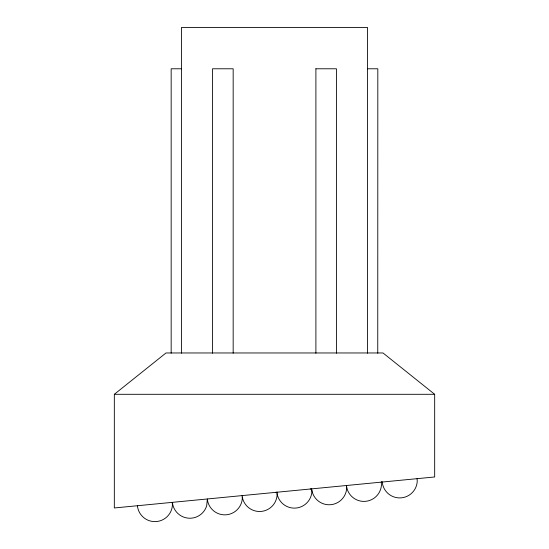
<?xml version="1.0" encoding="UTF-8"?>
<svg xmlns="http://www.w3.org/2000/svg" width="549" height="549" viewBox="0 0 549 549"><rect width="100%" height="100%" fill="white"/><g stroke="black" fill="none" stroke-linecap="round" stroke-linejoin="round"><path stroke-width="0.82" d="M207.357 498.972L206.678 505.794A17.568 17.568 0 0 1 172.757 504.62L172.537 502.342M114.329 394.299L165.997 352.966L383.003 352.966L434.671 394.299L434.671 476.971L114.329 507.969L114.329 394.299L434.671 394.299M275.447 492.384L277.334 492.199M346.501 485.515L346.639 486.929A17.568 17.568 0 0 0 381.438 485.309L381.287 482.152L382.097 482.056M381.287 482.152L382.365 482.036L382.55 484.149A17.568 17.568 0 0 0 417.254 481.13L417.041 478.68M310.267 489.022L311.715 488.885L311.866 492.034A17.568 17.568 0 0 1 277.067 493.661L276.929 492.247M181.493 68.783L171.164 68.783L171.164 353.227M315.86 68.783L336.434 68.783L336.434 353.227M367.507 68.783L377.822 68.783L377.753 353.227M242.143 495.61L242.294 498.767A17.568 17.568 0 0 1 207.495 500.386M172.262 502.369L172.407 505.526A17.568 17.568 0 0 1 137.607 507.146L137.545 505.725M346.639 486.929L346.652 488.672A17.568 17.568 0 0 1 311.853 490.298M277.067 493.661L277.08 495.404A17.568 17.568 0 0 1 242.281 497.023M367.507 353.227L367.507 27.45L181.493 27.45L181.493 353.227M315.901 68.783L315.901 353.227M233.167 353.227L233.167 68.783L212.497 68.783L212.497 353.227"/></g></svg>
